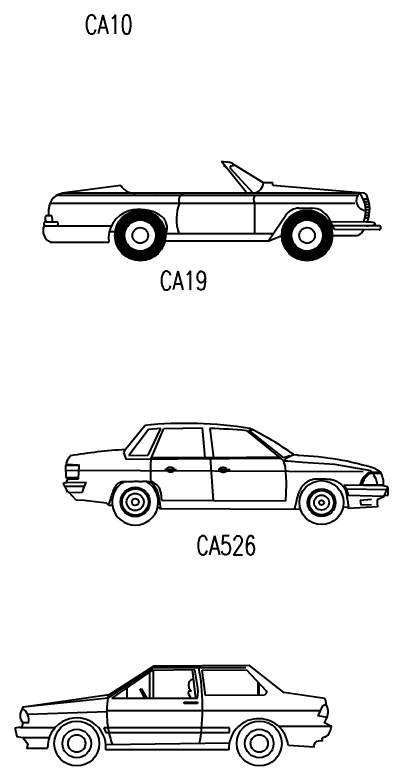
# Model space of a CAD drawing. Extents: x 2 to 154, y 3 to 64.
# Drawn here: x 12.73 to 20.16, y 33.67 to 48.59 of the extents above; entities that cross this region are included whole.
import ezdxf
from ezdxf.enums import TextEntityAlignment as Align

# ---------------------------------------------------------------- set-up
doc = ezdxf.new("R2010")
doc.units = 0
doc.header["$LTSCALE"] = 1000
doc.header["$MEASUREMENT"] = 0
doc.layers.get('0').update_dxf_attribs({"linetype": 'CONTINUOUS'})
doc.styles.add('L', font='ROMANS.SHX', dxfattribs={"height": 250})

# ---------------------------------------------------------------- blocks, each defined once
blk = doc.blocks.new('Ca19')
for p, q in [((0.6522, 0.8799), (0.3344, 1.2699)), ((0.7436, 0.865), (0.449, 1.1866)), ((0.875, 1), (0.4992, 1.2301)), ((-0.9541, 0.965), (-1.7041, 0.865)), ((0.995, 1), (0.875, 1)), ((0.995, 0.965), (0.995, 1)), ((2.1532, 0.8682), (0.995, 0.965)), ((2.0807, 0.835), (-1.7786, 0.835)), ((2.1034, 0.865), (-1.6732, 0.865)), ((2.2128, 0.791), (2.1491, 0.791)), ((-1.8585, 0.7402), (2.0435, 0.7402)), ((0.7595, 0.7402), (0.7595, 0.35)), ((1.3266, 0.6736), (1.4922, 0.6736)), ((2.2223, 0.756), (2.1632, 0.756)), ((2.2288, 0.721), (2.1733, 0.721)), ((2.2326, 0.686), (2.1798, 0.686)), ((-1.8974, 0.5785), (-1.8491, 0.5785)), ((-1.8732, 0.5785), (-1.8732, 0.665)), ((0.932, 0.25), (1.1614, 0.5863)), ((2.2278, 0.581), (2.179, 0.581)), ((2.2321, 0.616), (2.1826, 0.616)), ((2.2336, 0.651), (2.1829, 0.651)), ((-1.9186, 0.5181), (-1.9161, 0.5654)), ((-1.9174, 0.5), (-1.7752, 0.5)), ((-1.8279, 0.5181), (-1.8303, 0.5654)), ((1.782, 0.4), (1.7168, 0.5334)), ((2.1876, 0.4965), (1.7331, 0.5)), ((2.2207, 0.546), (2.1719, 0.546)), ((-1.9347, 0.45), (-1.0719, 0.45)), ((2.3575, 0.4465), (1.7575, 0.45)), ((2.355, 0.3965), (1.782, 0.4)), ((-1.026, 0.3695), (-1.1003, 0.3695)), ((-0.3879, 0.25), (-0.363, 0.383)), ((-0.3692, 0.35), (1.0002, 0.35)), ((0.932, 0.25), (1.107, 0.325)), ((1.757, 0.325), (2.0723, 0.325)), ((-1.8418, 0.2373), (-1.1055, 0.2373)), ((0.932, 0.25), (-0.3879, 0.25))]:
    blk.add_line(p, q)
for centre, radius in [((-0.7041, 0.325), 0.325), ((-0.7041, 0.325), 0.315), ((-0.7041, 0.325), 0.305), ((-0.7041, 0.325), 0.295), ((-0.7041, 0.325), 0.285), ((-0.7041, 0.325), 0.275), ((-0.7041, 0.325), 0.265), ((-0.7041, 0.325), 0.255), ((1.432, 0.325), 0.325), ((1.432, 0.325), 0.315), ((1.432, 0.325), 0.305), ((1.432, 0.325), 0.295), ((1.432, 0.325), 0.285), ((1.432, 0.325), 0.275), ((1.432, 0.325), 0.265), ((1.432, 0.325), 0.255), ((-0.7041, 0.325), 0.245), ((-0.7041, 0.325), 0.235), ((-0.7041, 0.325), 0.225), ((-0.7041, 0.325), 0.215), ((-0.7041, 0.325), 0.205), ((-0.7041, 0.325), 0.2), ((1.432, 0.325), 0.245), ((1.432, 0.325), 0.235), ((1.432, 0.325), 0.225), ((1.432, 0.325), 0.215), ((1.432, 0.325), 0.205), ((1.432, 0.325), 0.2), ((-0.7041, 0.325), 0.1), ((1.432, 0.325), 0.1)]:
    blk.add_circle(centre, radius)
for centre, radius, start, end in [((-0.325, -5.1211), 6.425, 83.15256, 84.10962), ((0.4291, 1.1587), 0.1, 45.4844, 83.15256), ((0.4108, 1.4228), 0.2121, 256.09125, 259.04079), ((0.3545, 1.1673), 0.05, 29.38192, 83.83303), ((0.4658, 1.1974), 0.02, 103.70779, 212.57789), ((0.4108, 1.4228), 0.2121, 283.70779, 294.63356), ((-0.7782, 1.0691), 0.2044, 210.62283, 272.94014), ((0.7236, 1.0159), 0.1522, 277.53231, 354.01439), ((-0.4986, 0.875), 0.01, 150.61808, 270), ((0.6435, 0.875), 0.01, 270, 29.38192), ((2.1493, 0.8183), 0.05, 23.61844, 85.57605), ((-1.6732, 0.665), 0.2, 90, 180), ((-0.1205, 0.7793), 0.0899, 107.79779, 205.81873), ((0.8285, 0.7863), 0.083, 144.08577, 213.76678), ((2.1892, 0.7707), 0.1275, 132.31471, 266.09992), ((1.8155, 0.6363), 0.3677, 338.24004, 38.46162), ((1.7741, 0.6543), 0.4595, 340.38424, 23.61844), ((0.3286, 0.5337), 0.5688, 158.72048, 198.84572), ((1.3266, 0.4736), 0.2, 90, 145.70335), ((1.4922, 0.4236), 0.25, 26.04986, 90), ((-1.8974, 0.5585), 0.02, 90, 159.72226), ((-1.8491, 0.5585), 0.02, 20.27774, 90), ((-0.7442, 0.2893), 0.365, 106.67964, 188.18678), ((-0.7096, 0.174), 0.4854, 57.85277, 106.67964), ((-0.5556, 0.419), 0.196, 349.4176, 57.85277), ((-1.896, 0.4721), 0.0428, 159.72226, 185.31625), ((-1.9174, 0.48), 0.02, 90, 159.72226), ((-1.8987, 0.52), 0.02, 185.31625, 270), ((-1.8478, 0.52), 0.02, 270, 354.68375), ((-1.7752, 0.48), 0.02, 20.27774, 90), ((-1.7965, 0.4721), 0.0428, 354.68375, 20.27774), ((2.1925, 0.0537), 0.4429, 76.03203, 90.63093), ((2.2592, 0.4686), 0.0428, 354.68375, 20.27774), ((-1.7905, 0.3864), 0.1576, 156.18437, 250.99652), ((-1.9187, 0.47), 0.02, 185.31625, 270), ((-1.7738, 0.47), 0.02, 270, 354.68375), ((2.0337, 0.4475), 0.1321, 298.00807, 338.93688), ((2.196, 0.7625), 0.3161, 268.70394, 289.55376), ((2.355, 0.4165), 0.02, 270, 322.83659), ((2.3575, 0.4265), 0.02, 9.74197, 90), ((2.3447, 0.4243), 0.0329, 322.83659, 9.74197), ((2.0723, 0.375), 0.05, 270, 298.00807), ((-1.8418, 0.2573), 0.02, 217.16341, 270)]:
    blk.add_arc(centre, radius, start, end)
blk = doc.blocks.new('OG6')
for p, q in [((-2.0539, 0.8836), (-1.861, 1.1093)), ((-1.8221, 1.0661), (-2.0372, 0.7941)), ((-1.834, 0.7941), (-1.6905, 1.0734)), ((-1.6905, 1.0734), (-1.8221, 1.0661)), ((-1.8035, 0.7562), (-1.658, 1.0712)), ((-1.658, 1.0712), (-1.2496, 1.0664)), ((-1.2291, 0.7493), (-1.2496, 1.0664)), ((-1.1716, 1.0586), (-1.1401, 0.7448)), ((-0.78, 1.0227), (-0.4309, 0.7206)), ((-0.7598, 1.0268), (-0.7194, 1.0308)), ((-0.3962, 0.7239), (-0.7598, 1.0268)), ((-2.0749, 0.859), (-2.0539, 0.8836)), ((-2.6816, 0.7777), (-2.6577, 0.8088)), ((-2.0749, 0.859), (-2.0916, 0.8281)), ((-2.0916, 0.8281), (-2.0659, 0.7547)), ((-2.6987, 0.7219), (-2.7115, 0.7028)), ((-2.7015, 0.7324), (-2.6816, 0.7777)), ((-2.6987, 0.7219), (-2.7015, 0.7324)), ((-2.6987, 0.7219), (-2.578, 0.7126)), ((-2.0663, 0.7559), (-0.4309, 0.7206)), ((-2.0372, 0.7941), (-1.834, 0.7941)), ((-1.8087, 0.6872), (-1.8035, 0.7562)), ((-1.7914, 0.7684), (-1.1396, 0.7482)), ((-1.155, 0.2888), (-1.1731, 0.7459)), ((-1.1396, 0.7482), (-0.4447, 0.7361)), ((-0.4309, 0.7206), (-0.4068, 0.6991)), ((-0.4007, 0.6877), (-0.3641, 0.7251)), ((-0.3315, 0.7441), (-0.3962, 0.7239)), ((-0.3641, 0.7251), (-0.306, 0.7508)), ((-0.3641, 0.7251), (-0.306, 0.7508)), ((-0.306, 0.7508), (-0.2628, 0.757)), ((-0.2628, 0.757), (-0.2371, 0.744)), ((-2.5676, 0.7028), (-2.7115, 0.7028)), ((-2.7115, 0.7028), (-2.7115, 0.5788)), ((0.4407, 0.5526), (-2.7073, 0.655)), ((-2.5765, 0.5611), (-2.5676, 0.7028)), ((-2.5676, 0.7028), (-2.5699, 0.7139)), ((-1.8131, 0.524), (-1.8087, 0.6872)), ((-0.4068, 0.6991), (-0.4007, 0.6877)), ((-0.4007, 0.6877), (-0.3841, 0.6269)), ((-0.3538, 0.6878), (-0.3989, 0.6895)), ((-0.2012, 0.6713), (-0.3538, 0.6878)), ((0.1409, 0.6383), (-0.2012, 0.6713)), ((0.526, 0.561), (0.1409, 0.6383)), ((-2.7115, 0.5788), (-2.5765, 0.5788)), ((-2.7115, 0.5788), (-2.6916, 0.5611)), ((-2.7089, 0.5267), (-2.6908, 0.5588)), ((-2.6916, 0.5611), (-2.5765, 0.5611)), ((-0.3841, 0.6269), (-0.3786, 0.4649)), ((0.533, 0.546), (0.526, 0.561)), ((0.5721, 0.5819), (0.5963, 0.5665)), ((0.5963, 0.5665), (0.6108, 0.5551)), ((-2.7365, 0.5255), (-2.7015, 0.527)), ((-2.7325, 0.4909), (-2.7365, 0.5255)), ((-2.7225, 0.4842), (-2.7325, 0.4909)), ((-2.696, 0.4218), (-2.7225, 0.4842)), ((-2.7015, 0.527), (-2.4988, 0.5243)), ((-2.5441, 0.4164), (-2.4988, 0.5243)), ((-2.1835, 0.4803), (-2.188, 0.474)), ((-2.1792, 0.4858), (-2.1835, 0.4803)), ((-2.1751, 0.4904), (-2.1792, 0.4858)), ((-2.1711, 0.4944), (-2.1751, 0.4904)), ((-2.1673, 0.4977), (-2.1711, 0.4944)), ((-2.1636, 0.5004), (-2.1673, 0.4977)), ((-2.16, 0.5028), (-2.1636, 0.5004)), ((-2.1564, 0.5048), (-2.16, 0.5028)), ((-2.1529, 0.5065), (-2.1564, 0.5048)), ((-2.1494, 0.5082), (-2.1529, 0.5065)), ((-2.1458, 0.5098), (-2.1494, 0.5082)), ((-2.1422, 0.5113), (-2.1458, 0.5098)), ((-2.1385, 0.5127), (-2.1422, 0.5113)), ((-2.1347, 0.514), (-2.1385, 0.5127)), ((-2.1307, 0.5152), (-2.1347, 0.514)), ((-2.1264, 0.5163), (-2.1307, 0.5152)), ((-2.1219, 0.5171), (-2.1264, 0.5163)), ((-2.1171, 0.5178), (-2.1219, 0.5171)), ((-2.1119, 0.5183), (-2.1171, 0.5178)), ((-2.1064, 0.5186), (-2.1119, 0.5183)), ((-2.1003, 0.5187), (-2.1064, 0.5186)), ((-2.0937, 0.5186), (-2.1003, 0.5187)), ((-2.0864, 0.5185), (-2.0937, 0.5186)), ((-2.0784, 0.5183), (-2.0864, 0.5185)), ((-2.0696, 0.518), (-2.0784, 0.5183)), ((-2.06, 0.5178), (-2.0696, 0.518)), ((-2.0494, 0.5175), (-2.06, 0.5178)), ((-2.0381, 0.5172), (-2.0494, 0.5175)), ((-2.0263, 0.517), (-2.0381, 0.5172)), ((-2.0142, 0.5167), (-2.0263, 0.517)), ((-2.002, 0.5164), (-2.0142, 0.5167)), ((-1.9898, 0.5161), (-2.002, 0.5164)), ((-1.978, 0.5159), (-1.9898, 0.5161)), ((-1.9666, 0.5156), (-1.978, 0.5159)), ((-1.956, 0.5153), (-1.9666, 0.5156)), ((-1.946, 0.5149), (-1.956, 0.5153)), ((-1.9365, 0.5146), (-1.946, 0.5149)), ((-1.9276, 0.5143), (-1.9365, 0.5146)), ((-1.9191, 0.5141), (-1.9276, 0.5143)), ((-1.9109, 0.5138), (-1.9191, 0.5141)), ((-1.9031, 0.5136), (-1.9109, 0.5138)), ((-1.8954, 0.5135), (-1.9031, 0.5136)), ((-1.8879, 0.5134), (-1.8954, 0.5135)), ((-1.8806, 0.5133), (-1.8879, 0.5134)), ((-1.8734, 0.5132), (-1.8806, 0.5133)), ((-1.8664, 0.513), (-1.8734, 0.5132)), ((-1.8596, 0.5126), (-1.8664, 0.513)), ((-1.8529, 0.5121), (-1.8596, 0.5126)), ((-1.8464, 0.5114), (-1.8529, 0.5121)), ((-1.8401, 0.5103), (-1.8464, 0.5114)), ((-1.8339, 0.509), (-1.8401, 0.5103)), ((-1.828, 0.5073), (-1.8339, 0.509)), ((-1.8222, 0.5053), (-1.828, 0.5073)), ((-1.8167, 0.5029), (-1.8222, 0.5053)), ((-1.8113, 0.5003), (-1.8167, 0.5029)), ((-1.7865, 0.505), (-1.8131, 0.524)), ((-1.8061, 0.4972), (-1.8113, 0.5003)), ((-1.8012, 0.4938), (-1.8061, 0.4972)), ((-1.7964, 0.4901), (-1.8012, 0.4938)), ((-1.7918, 0.486), (-1.7964, 0.4901)), ((-1.7874, 0.4816), (-1.7918, 0.486)), ((-1.7832, 0.4769), (-1.7874, 0.4816)), ((-1.7503, 0.4768), (-1.7865, 0.505)), ((-0.1345, 0.4765), (-0.127, 0.4798)), ((-0.127, 0.4798), (-0.1194, 0.4827)), ((-0.1194, 0.4827), (-0.1116, 0.4852)), ((-0.1116, 0.4852), (-0.1036, 0.4873)), ((-0.1036, 0.4873), (-0.0954, 0.4891)), ((-0.0954, 0.4891), (-0.087, 0.4906)), ((-0.087, 0.4906), (-0.0785, 0.4917)), ((-0.0785, 0.4917), (-0.0697, 0.4926)), ((-0.0697, 0.4926), (-0.0608, 0.4931)), ((-0.0608, 0.4931), (-0.0517, 0.4934)), ((-0.0517, 0.4934), (-0.0425, 0.4936)), ((-0.0425, 0.4936), (-0.0331, 0.4935)), ((-0.0331, 0.4935), (-0.0236, 0.4932)), ((-0.0236, 0.4932), (-0.014, 0.4928)), ((-0.014, 0.4928), (-0.0043, 0.4923)), ((-0.0043, 0.4923), (0.0054, 0.4917)), ((0.0054, 0.4917), (0.0151, 0.491)), ((0.0151, 0.491), (0.0248, 0.4902)), ((0.0248, 0.4902), (0.0343, 0.4894)), ((0.0343, 0.4894), (0.0438, 0.4885)), ((0.0438, 0.4885), (0.0531, 0.4876)), ((0.0531, 0.4876), (0.0621, 0.4868)), ((0.0621, 0.4868), (0.071, 0.4858)), ((0.071, 0.4858), (0.0797, 0.4848)), ((0.0797, 0.4848), (0.0883, 0.4836)), ((0.0883, 0.4836), (0.0968, 0.4821)), ((0.0968, 0.4821), (0.1052, 0.4804)), ((0.1052, 0.4804), (0.1136, 0.4784)), ((0.1136, 0.4784), (0.1219, 0.4759)), ((0.4915, 0.544), (0.4967, 0.5448)), ((0.4967, 0.5448), (0.5026, 0.5455)), ((0.5026, 0.5455), (0.5091, 0.5459)), ((0.6319, 0.5316), (0.5074, 0.5335)), ((0.5091, 0.5459), (0.5162, 0.5461)), ((0.5162, 0.5461), (0.5242, 0.5462)), ((0.5242, 0.5462), (0.533, 0.546)), ((0.6267, 0.5424), (0.533, 0.546)), ((0.5412, 0.5384), (0.5528, 0.5109)), ((0.5528, 0.5109), (0.5718, 0.4765)), ((0.6108, 0.5551), (0.6267, 0.5424)), ((-2.6836, 0.4229), (-2.696, 0.4218)), ((-2.608, 0.3369), (-2.6836, 0.4229)), ((-2.5441, 0.4164), (-2.6788, 0.4174)), ((-2.2227, 0.4041), (-2.2281, 0.39)), ((-2.2175, 0.417), (-2.2227, 0.4041)), ((-2.2124, 0.4289), (-2.2175, 0.417)), ((-2.2073, 0.4398), (-2.2124, 0.4289)), ((-2.2023, 0.4498), (-2.2073, 0.4398)), ((-2.1974, 0.4588), (-2.2023, 0.4498)), ((-2.1926, 0.4669), (-2.1974, 0.4588)), ((-2.188, 0.474), (-2.1926, 0.4669)), ((-1.7792, 0.4719), (-1.7832, 0.4769)), ((-1.7753, 0.4667), (-1.7792, 0.4719)), ((-1.7715, 0.4612), (-1.7753, 0.4667)), ((-1.7679, 0.4556), (-1.7715, 0.4612)), ((-1.7644, 0.4499), (-1.7679, 0.4556)), ((-1.761, 0.444), (-1.7644, 0.4499)), ((-1.7577, 0.438), (-1.761, 0.444)), ((-1.7546, 0.4319), (-1.7577, 0.438)), ((-1.7515, 0.4256), (-1.7546, 0.4319)), ((-1.7487, 0.4192), (-1.7515, 0.4256)), ((-1.723, 0.444), (-1.7503, 0.4768)), ((-1.746, 0.4125), (-1.7487, 0.4192)), ((-1.7435, 0.4057), (-1.746, 0.4125)), ((-1.7412, 0.3987), (-1.7435, 0.4057)), ((-1.7392, 0.3914), (-1.7412, 0.3987)), ((-1.7048, 0.3878), (-1.723, 0.444)), ((-0.3804, 0.4403), (-0.3901, 0.2664)), ((-0.3786, 0.4649), (-0.3804, 0.4403)), ((-0.226, 0.3906), (-0.2211, 0.3981)), ((-0.2211, 0.3981), (-0.2162, 0.4052)), ((-0.2162, 0.4052), (-0.211, 0.412)), ((-0.211, 0.412), (-0.2057, 0.4185)), ((-0.2057, 0.4185), (-0.2002, 0.425)), ((-0.2002, 0.425), (-0.1944, 0.4313)), ((-0.1944, 0.4313), (-0.1885, 0.4374)), ((-0.1885, 0.4374), (-0.1823, 0.4434)), ((-0.1823, 0.4434), (-0.176, 0.4491)), ((-0.176, 0.4491), (-0.1694, 0.4546)), ((-0.1694, 0.4546), (-0.1628, 0.4597)), ((-0.1628, 0.4597), (-0.1559, 0.4645)), ((-0.1559, 0.4645), (-0.1489, 0.4689)), ((-0.1489, 0.4689), (-0.1418, 0.4729)), ((-0.1418, 0.4729), (-0.1345, 0.4765)), ((0.1219, 0.4759), (0.1302, 0.473)), ((0.1302, 0.473), (0.1385, 0.4696)), ((0.1385, 0.4696), (0.1467, 0.4659)), ((0.1467, 0.4659), (0.1547, 0.4619)), ((0.1547, 0.4619), (0.1625, 0.4575)), ((0.1625, 0.4575), (0.1701, 0.453)), ((0.1701, 0.453), (0.1773, 0.4482)), ((0.1773, 0.4482), (0.1841, 0.4433)), ((0.1841, 0.4433), (0.1904, 0.4383)), ((0.1904, 0.4383), (0.1964, 0.4332)), ((0.1964, 0.4332), (0.2019, 0.428)), ((0.2019, 0.428), (0.2071, 0.4228)), ((0.2071, 0.4228), (0.2119, 0.4176)), ((0.2119, 0.4176), (0.2165, 0.4123)), ((0.2165, 0.4123), (0.2207, 0.4071)), ((0.2207, 0.4071), (0.2247, 0.4019)), ((0.2247, 0.4019), (0.2285, 0.3967)), ((0.4405, 0.4086), (0.23, 0.4161)), ((0.23, 0.4161), (0.2584, 0.372)), ((0.4238, 0.4186), (0.5852, 0.4128)), ((0.6452, 0.4015), (0.4405, 0.4086)), ((0.5718, 0.4765), (0.5879, 0.4035)), ((0.5852, 0.4128), (0.6533, 0.4109)), ((0.6452, 0.4015), (0.6893, 0.3894)), ((-2.5257, 0.3307), (-2.608, 0.3369)), ((-2.2887, 0.2952), (-2.5257, 0.3307)), ((-2.2534, 0.3205), (-2.2613, 0.2994)), ((-2.2463, 0.3401), (-2.2534, 0.3205)), ((-2.2398, 0.3581), (-2.2463, 0.3401)), ((-2.2337, 0.3747), (-2.2398, 0.3581)), ((-2.2281, 0.39), (-2.2337, 0.3747)), ((-1.7373, 0.3838), (-1.7392, 0.3914)), ((-1.7355, 0.3759), (-1.7373, 0.3838)), ((-1.7339, 0.3677), (-1.7355, 0.3759)), ((-1.7323, 0.359), (-1.7339, 0.3677)), ((-1.7308, 0.3498), (-1.7323, 0.359)), ((-1.7293, 0.3401), (-1.7308, 0.3498)), ((-1.7278, 0.3297), (-1.7293, 0.3401)), ((-1.7262, 0.3188), (-1.7278, 0.3297)), ((-1.7246, 0.3071), (-1.7262, 0.3188)), ((-1.7006, 0.3087), (-1.7048, 0.3878)), ((-0.2602, 0.3119), (-0.2548, 0.3278)), ((-0.2548, 0.3278), (-0.2498, 0.3414)), ((-0.2498, 0.3414), (-0.2449, 0.3532)), ((-0.2449, 0.3532), (-0.2402, 0.3639)), ((-0.2402, 0.3639), (-0.2355, 0.3736)), ((-0.2355, 0.3736), (-0.2307, 0.3825)), ((-0.2307, 0.3825), (-0.226, 0.3906)), ((0.2285, 0.3967), (0.232, 0.3915)), ((0.232, 0.3915), (0.2353, 0.3863)), ((0.2353, 0.3863), (0.2383, 0.3809)), ((0.2383, 0.3809), (0.2411, 0.3754)), ((0.2411, 0.3754), (0.2437, 0.3697)), ((0.2437, 0.3697), (0.2461, 0.3637)), ((0.2461, 0.3637), (0.2482, 0.3574)), ((0.2482, 0.3574), (0.25, 0.3508)), ((0.25, 0.3508), (0.2517, 0.3438)), ((0.2517, 0.3438), (0.2532, 0.3364)), ((0.2532, 0.3364), (0.2546, 0.3288)), ((0.2544, 0.3782), (0.688, 0.3589)), ((0.2546, 0.3288), (0.2559, 0.3209)), ((0.2559, 0.3209), (0.2571, 0.3127)), ((0.2584, 0.372), (0.2726, 0.3099)), ((0.6565, 0.2907), (0.6978, 0.3803)), ((0.6989, 0.3793), (0.6893, 0.3894)), ((0.6966, 0.2979), (0.6989, 0.3793)), ((-2.2647, 0.2713), (-2.2887, 0.2952)), ((-2.2613, 0.2994), (-2.27, 0.2765)), ((-2.227, 0.2714), (-2.2647, 0.2713)), ((-1.7192, 0.2217), (-1.7458, 0.2408)), ((-1.723, 0.2948), (-1.7246, 0.3071)), ((-1.7213, 0.2818), (-1.723, 0.2948)), ((-1.7195, 0.2679), (-1.7213, 0.2818)), ((-1.7178, 0.2533), (-1.7195, 0.2679)), ((-1.716, 0.2379), (-1.7178, 0.2533)), ((-1.155, 0.2888), (-1.7006, 0.3087)), ((-0.3901, 0.2664), (-1.155, 0.2888)), ((-0.2884, 0.2123), (-0.2801, 0.2438)), ((-0.2801, 0.2438), (-0.2727, 0.2705)), ((-0.2727, 0.2705), (-0.2662, 0.293)), ((-0.2662, 0.293), (-0.2602, 0.3119)), ((0.2571, 0.3127), (0.2584, 0.3042)), ((0.2584, 0.3042), (0.2596, 0.2955)), ((0.2596, 0.2955), (0.261, 0.2865)), ((0.261, 0.2865), (0.2624, 0.2769)), ((0.2624, 0.2769), (0.2639, 0.2664)), ((0.2639, 0.2664), (0.2655, 0.2546)), ((0.2655, 0.2546), (0.2672, 0.2413)), ((0.2672, 0.2413), (0.2691, 0.226)), ((0.2726, 0.3099), (0.6565, 0.2907)), ((0.5211, 0.259), (0.3985, 0.2512)), ((0.3985, 0.2512), (0.4044, 0.2025)), ((0.5814, 0.2532), (0.5794, 0.1987)), ((0.6517, 0.2804), (0.5814, 0.2532)), ((0.6517, 0.2804), (0.6596, 0.2975)), ((0.6596, 0.2975), (0.6966, 0.2979)), ((-0.2336, 0.1732), (-1.7192, 0.2217)), ((-1.7142, 0.2216), (-1.716, 0.2379)), ((-0.2977, 0.1752), (-0.2884, 0.2123)), ((0.2177, 0.1862), (0.2668, 0.1881)), ((0.2691, 0.226), (0.271, 0.2085)), ((0.271, 0.2085), (0.2731, 0.1883)), ((0.2717, 0.1675), (0.2731, 0.1883)), ((0.5891, 0.1792), (0.2717, 0.1675)), ((0.4044, 0.2025), (0.5172, 0.2045)), ((0.5794, 0.1987), (0.5891, 0.1792))]:
    blk.add_line(p, q)
for points in [[(-1.5363, 0.6289), (-1.6609, 0.6348)], [(-0.9694, 0.6148), (-1.094, 0.6207)], [(-2.5171, 0.4806), (-2.7225, 0.4842)]]:
    blk.add_lwpolyline(points)
for centre, radius in [((-1.9836, 0.3006), 0.1556), ((-1.9836, 0.3006), 0.1396), ((-0.0097, 0.2387), 0.2333), ((-1.9836, 0.3006), 0.0908), ((-1.9836, 0.3006), 0.037), ((-0.0097, 0.2387), 0.1475), ((-0.0097, 0.2387), 0.1295), ((-0.0097, 0.2387), 0.0794), ((-0.0097, 0.2387), 0.0263)]:
    blk.add_circle(centre, radius)
for centre, radius, start, end in [((-1.5474, -3.264), 4.3845, 79.49085, 94.10137), ((-1.5861, -5.6107), 6.6822, 83.07112, 86.44334), ((-2.3398, -1.9573), 3.4001, 52.9482, 62.07816), ((-1.9026, -4.5487), 5.4104, 91.82588, 98.02309), ((-0.4094, -2.2182), 2.9671, 70.68387, 86.67027), ((-1.6284, 0.6356), 0.0139, 138.91729, 175.00393), ((-1.6162, 0.6249), 0.0301, 114.6138, 138.91729), ((-1.6089, 0.609), 0.0476, 98.25022, 114.6138), ((-1.6053, 0.5844), 0.0725, 85.00393, 98.25022), ((-1.6053, 0.5844), 0.0725, 71.75764, 85.00393), ((-1.5975, 0.608), 0.0476, 55.39406, 71.75764), ((-1.5876, 0.6224), 0.0301, 31.09057, 55.39406), ((-1.5737, 0.6308), 0.0139, 355.00393, 31.09057), ((-1.0509, 0.5909), 0.0476, 98.25022, 114.6138), ((-1.0473, 0.5662), 0.0725, 85.00393, 98.25022), ((-1.0473, 0.5662), 0.0725, 71.75764, 85.00393), ((-1.6284, 0.6356), 0.0139, 175.00393, 211.09057), ((-1.6145, 0.6439), 0.0301, 211.09057, 235.39406), ((-1.6046, 0.6584), 0.0476, 235.39406, 251.75764), ((-1.5968, 0.682), 0.0725, 251.75764, 265.00393), ((-1.5968, 0.682), 0.0725, 265.00393, 278.25022), ((-1.5932, 0.6574), 0.0476, 278.25022, 294.6138), ((-1.5859, 0.6414), 0.0301, 294.6138, 318.91729), ((-1.5737, 0.6308), 0.0139, 318.91729, 355.00393), ((-1.0704, 0.6174), 0.0139, 175.00393, 211.09057), ((-1.0704, 0.6174), 0.0139, 138.91729, 175.00393), ((-1.0565, 0.6258), 0.0301, 211.09057, 235.39406), ((-1.0582, 0.6068), 0.0301, 114.6138, 138.91729), ((-1.0466, 0.6402), 0.0476, 235.39406, 251.75764), ((-1.0388, 0.6638), 0.0725, 251.75764, 265.00393), ((-1.0388, 0.6638), 0.0725, 265.00393, 278.25022), ((-1.0352, 0.6392), 0.0476, 278.25022, 294.6138), ((-1.0395, 0.5899), 0.0476, 55.39406, 71.75764), ((-1.0279, 0.6233), 0.0301, 294.6138, 318.91729), ((-1.0296, 0.6043), 0.0301, 31.09057, 55.39406), ((-1.0157, 0.6127), 0.0139, 318.91729, 355.00393), ((-1.0157, 0.6127), 0.0139, 355.00393, 31.09057), ((-1.9836, 0.3006), 0.2452, 117.20245, 59.89208), ((0.6329, 0.3448), 0.2393, 123.009, 164.45806), ((0.6444, 0.3459), 0.2323, 126.13298, 161.746), ((0.3632, 0.4208), 0.2901, 355.78787, 24.7737)]:
    blk.add_arc(centre, radius, start, end)
blk = doc.blocks.new('Ca526')
blk.add_blockref('OG6', (0.0257, 0))
blk = doc.blocks.new('C35')
for p, q in [((0.936, 0.7792), (1.4634, 1.133)), ((1.4634, 1.133), (2.5243, 1.133)), ((1.4381, 1.0984), (0.9802, 0.7815)), ((1.4135, 1.0814), (1.4135, 0.7799)), ((1.937, 1.1057), (1.4381, 1.0984)), ((1.4563, 1.0986), (1.4563, 0.7799)), ((1.9043, 1.1052), (1.9426, 0.7799)), ((1.9673, 0.9209), (1.937, 1.1057)), ((2.0207, 1.1031), (2.5314, 1.105)), ((2.0601, 0.8094), (2.0207, 1.1031)), ((2.5314, 1.105), (2.7565, 0.8652)), ((2.6597, 0.9683), (2.6597, 0.8155)), ((2.6739, 0.9532), (2.6739, 0.8158)), ((1.1502, 0.8991), (1.1502, 0.7786)), ((1.3033, 0.8777), (1.3184, 0.8919)), ((1.3033, 0.8816), (1.3561, 0.7799)), ((1.3184, 0.8919), (1.3828, 0.7804)), ((1.9734, 0.8594), (1.9673, 0.9209)), ((0.9384, 0.78), (-0.0447, 0.6752)), ((0.9802, 0.7799), (1.9678, 0.7799)), ((1.9678, 0.7799), (1.9734, 0.8594)), ((2.7398, 0.8163), (2.0601, 0.8094)), ((2.7517, 0.8297), (2.7398, 0.8163)), ((2.7636, 0.847), (2.7517, 0.8297)), ((2.7565, 0.8652), (2.7636, 0.847)), ((1.8121, 0.7358), (1.9668, 0.7358)), ((1.8136, 0.7189), (1.8121, 0.7358)), ((1.9668, 0.7189), (1.8136, 0.7189)), ((1.9668, 0.7358), (1.9668, 0.7189)), ((0.008, 0.5962), (0.9238, 0.6277)), ((0.9222, 0.6364), (3.3827, 0.6364)), ((-0.0745, 0.4432), (0.3276, 0.4432)), ((2.3338, 0.4377), (0.8885, 0.4377)), ((0.8885, 0.4377), (0.9089, 0.3846)), ((2.3338, 0.3846), (2.3338, 0.4377)), ((2.8991, 0.4575), (3.5061, 0.4575)), ((0.9089, 0.3846), (2.3338, 0.3846)), ((-0.0448, 0.3271), (0.2584, 0.3271)), ((0.9106, 0.2458), (2.3329, 0.266))]:
    blk.add_line(p, q)
for points in [[(3.0149, 0.2367), (3.3105, 0.2188), (3.3066, 0.2307), (3.3122, 0.2464), (3.3201, 0.2661), (3.3423, 0.2835), (3.3644, 0.2897), (3.407, 0.2928), (3.4024, 0.3188), (3.4103, 0.3267), (3.4284, 0.3337), (3.4458, 0.3361), (3.4672, 0.3518), (3.4814, 0.3754), (3.4965, 0.4093), (3.5085, 0.4543), (3.4304, 0.494), (3.4582, 0.5578), (3.358, 0.5763), (3.4097, 0.693), (3.4223, 0.6992), (3.4452, 0.7086), (3.45, 0.7252), (3.4437, 0.7497), (3.4343, 0.775), (2.9593, 0.8449), (2.5663, 1.1562), (1.4635, 1.1488), (0.9503, 0.8194), (-0.0391, 0.676), (-0.0494, 0.6737), (-0.0487, 0.662)], [(1.917, 0.9979), (1.8877, 0.9875), (1.8672, 0.963), (1.8639, 0.9354), (1.8678, 0.8991), (1.8906, 0.8698), (1.889, 0.8612), (1.8669, 0.8596), (1.8597, 0.847), (1.8628, 0.8249), (1.8878, 0.7799)], [(0.0182, 0.4964), (0.018, 0.4951), (-0.0443, 0.4945), (-0.0579, 0.4463), (-0.0745, 0.4432), (-0.0982, 0.4417), (-0.1187, 0.4394), (-0.1337, 0.4347), (-0.1361, 0.4245), (-0.1134, 0.3399), (-0.0448, 0.3271)], [(-0.0448, 0.3271), (0.0126, 0.2543), (0.0015, 0.2031), (0.2382, 0.2031)], [(0.9108, 0.1897), (0.9108, 0.1896), (2.3269, 0.1896), (2.3284, 0.1943)]]:
    blk.add_lwpolyline(points)
for centre, radius in [((0.5755, 0.2576), 0.2589), ((2.6776, 0.2576), 0.2589), ((0.5755, 0.2576), 0.1645), ((0.5755, 0.2576), 0.1002), ((2.6776, 0.2576), 0.1645), ((2.6776, 0.2576), 0.1002)]:
    blk.add_circle(centre, radius)
for centre, radius, start, end in [((-0.4453, 0.6717), 2.4704, 350.44736, 10.80432), ((1.9845, 0.6116), 1.0637, 168.64297, 200.05191), ((3.3024, 0.6203), 0.1679, 338.15064, 31.71945), ((0.0514, 0.5807), 0.1289, 140.95564, 221.9843), ((-0.137, 0.5299), 0.1589, 347.33119, 56.21733), ((0.5757, 0.2165), 0.3361, 355.40852, 182.29426), ((2.6696, 0.2008), 0.3429, 6.04994, 181.87269)]:
    blk.add_arc(centre, radius, start, end)
blk = doc.blocks.new('Ca954')
blk.add_blockref('C35', (-4.8512, -0.0333))

msp = doc.modelspace()

# ---------------------------------------------------------------- block references
at = {"color": 0, "linetype": 'ByBlock', "lineweight": -2}
for name, p, xscale, yscale, zscale in [('Ca19', (16.312, 43.709), 1.5525, 1.5525, 1.5525), ('Ca954', (21.334, 33.728), 1.725, 1.725, 1.725)]:
    msp.add_blockref(name, p, dxfattribs=dict(at, xscale=xscale, yscale=yscale, zscale=zscale))
at = {"color": 0, "linetype": 'ByBlock', "lineweight": -2, "xscale": 1.875, "yscale": 1.875, "zscale": 1.875, "rotation": 1.585413874155327}
msp.add_blockref('Ca526', (18.805, 38.454), dxfattribs=at)

# ---------------------------------------------------------------- texts
at = {"color": 0, "linetype": 'ByBlock', "lineweight": -2, "style": 'L', "width": 0.75}
for s, p in [('CA10', (14.593, 48.407)), ('CA19', (16.083, 43.317)), ('CA526', (16.93, 38.052))]:
    msp.add_text(s, height=0.375, dxfattribs=at).set_placement(p, align=Align.MIDDLE)

doc.saveas('drawing.dxf')
